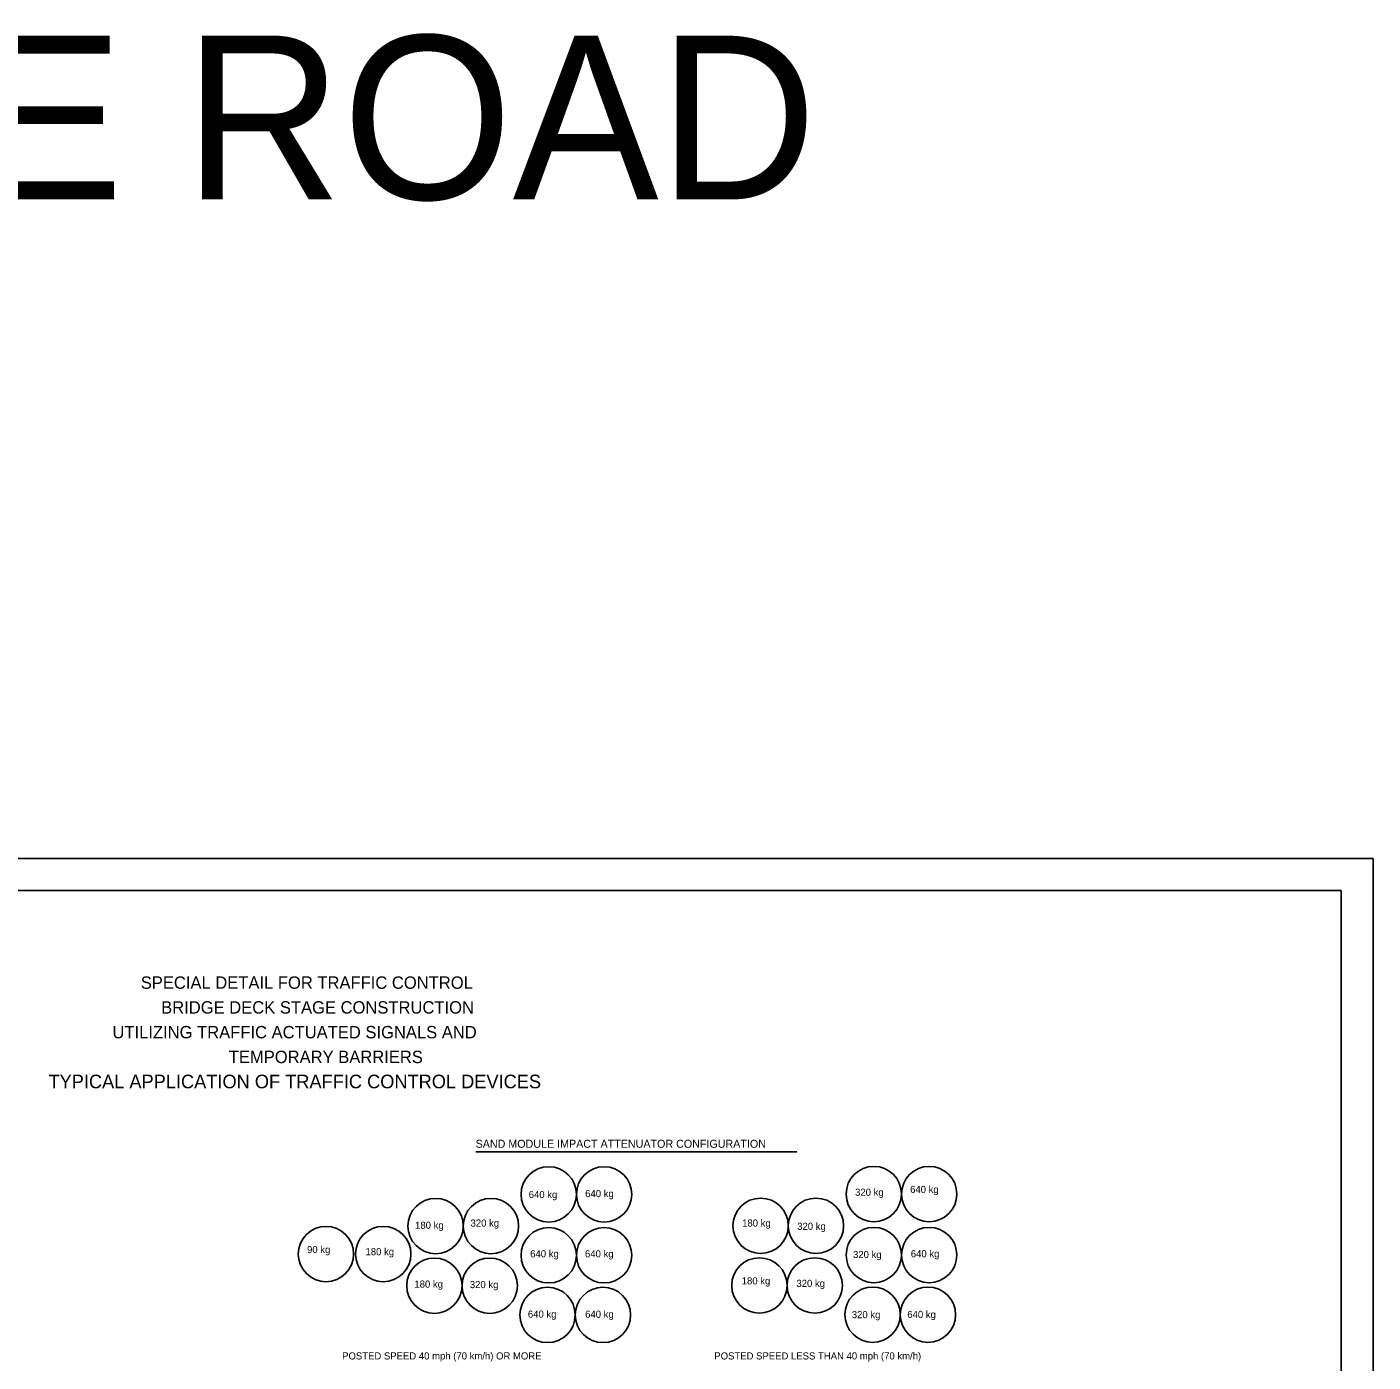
# Model space of a CAD drawing. Extents: x 52832 to 54215, y 64481 to 66497.
# Drawn here: x 53772.4 to 54192.1, y 64900.6 to 65317 of the extents above; entities that cross this region are included whole.
import ezdxf

# ---------------------------------------------------------------- set-up
doc = ezdxf.new("R2010")
doc.units = 0
for name, color, linetype in [('Design_EX_Roadway Dimensions', 7, 'Continuous'), ('Level 48', 7, 'Continuous'), ('Sheets_50 Reference Boundary', 7, 'Continuous'), ('Sheets_General Details', 7, 'Continuous'), ('Sheets_Printer Plotting Border', 7, 'Continuous'), ('Stage_Construction Traffic Control', 7, 'Continuous')]:
    doc.layers.add(name, color=color, linetype=linetype)

msp = doc.modelspace()

# ---------------------------------------------------------------- linework, layer by layer
at = {"layer": 'Level 48'}
msp.add_lwpolyline([(53512.14, 65057.61), (54192.14, 65057.61), (54192.14, 64617.61), (53512.14, 64617.61)], close=True, dxfattribs=at)
at = {"layer": 'Sheets_50 Reference Boundary'}
msp.add_lwpolyline([(53552.14, 65047.61), (54182.14, 65047.61), (54182.14, 64647.61), (53552.14, 64647.61)], close=True, dxfattribs=at)
at = {"layer": 'Sheets_General Details'}
for p, q in [((54192.14, 65057.61), (53512.14, 65057.61)), ((54192.14, 64617.61), (54192.14, 65057.61)), ((53912.35, 64966.16), (54012.48, 64966.16))]:
    msp.add_line(p, q, dxfattribs=at)
msp.add_lwpolyline([(53552.14, 65047.61), (54182.14, 65047.61), (54182.14, 64627.61), (53552.14, 64627.61)], close=True, dxfattribs=at)
at = {"layer": 'Sheets_Printer Plotting Border'}
msp.add_lwpolyline([(53512.14, 64617.61), (54192.14, 64617.61), (54192.14, 65057.61), (53512.14, 65057.61)], close=True, dxfattribs=at)
at = {"layer": 'Stage_Construction Traffic Control'}
for centre in [(53935.09, 64952.87), (53952.36, 64952.87), (54036.45, 64952.95), (54053.72, 64952.95), (53899.8, 64942.99), (53917.06, 64942.99), (54001.16, 64943.07), (54018.42, 64943.07), (53865.61, 64934.26), (53883.47, 64934.26), (53935.09, 64933.88), (53952.36, 64933.88), (54036.45, 64933.95), (54053.72, 64933.95), (53899.42, 64924.38), (53916.68, 64924.38), (54000.78, 64924.46), (54018.04, 64924.46), (53934.71, 64915.27), (53951.98, 64915.27), (54036.07, 64915.34), (54053.34, 64915.34)]:
    msp.add_circle(centre, 8.63, dxfattribs=at)

# ---------------------------------------------------------------- texts
at = {"layer": 'Design_EX_Roadway Dimensions'}
for s, p in [('640 kg', (53928.84, 64951.7)), ('640 kg', (53946.45, 64952)), ('320 kg', (54030.61, 64952.42)), ('640 kg', (54047.77, 64953.3)), ('180 kg', (53893.41, 64942.13)), ('320 kg', (53910.7, 64942.81)), ('180 kg', (53995.39, 64942.81)), ('320 kg', (54012.56, 64941.8)), ('90 kg', (53859.72, 64934.54)), ('180 kg', (53877.95, 64933.88)), ('640 kg', (53929.3, 64933.24)), ('640 kg', (53946.39, 64933.22)), ('320 kg', (54029.97, 64933.01)), ('640 kg', (54047.99, 64933.25)), ('180 kg', (53995.26, 64924.78)), ('180 kg', (53893.19, 64923.78)), ('320 kg', (53910.48, 64923.62)), ('320 kg', (54012.32, 64924)), ('640 kg', (53928.58, 64914.41)), ('640 kg', (53946.43, 64914.37)), ('320 kg', (54029.59, 64914.25)), ('640 kg', (54046.89, 64914.31))]:
    msp.add_text(s, height=2.22, dxfattribs=at).set_placement(p)
at = {"layer": 'Sheets_General Details'}
for s, height, p in [('701321 (SPECIAL) W/SIDE ROAD', 51.0637, (52959.92, 65263.21)), ('SPECIAL DETAIL FOR TRAFFIC CONTROL', 3.8608, (53807.86, 65016.98)), ('BRIDGE DECK STAGE CONSTRUCTION', 3.8608, (53814.23, 65009.25)), ('UTILIZING TRAFFIC ACTUATED SIGNALS AND ', 3.8608, (53799.04, 65001.53)), ('TEMPORARY BARRIERS', 3.8608, (53835.31, 64993.81)), ('TYPICAL APPLICATION OF TRAFFIC CONTROL DEVICES', 4.2451, (53779.08, 64985.95)), ('SAND MODULE IMPACT ATTENUATOR CONFIGURATION', 2.4971, (53912.28, 64967.4)), ('POSTED SPEED 40 mph (70 km/h) OR MORE', 2.2197, (53870.66, 64901.37)), ('POSTED SPEED LESS THAN 40 mph (70 km/h)', 2.2197, (53986.72, 64901.37))]:
    msp.add_text(s, height=height, dxfattribs=at).set_placement(p)

doc.saveas('drawing.dxf')
